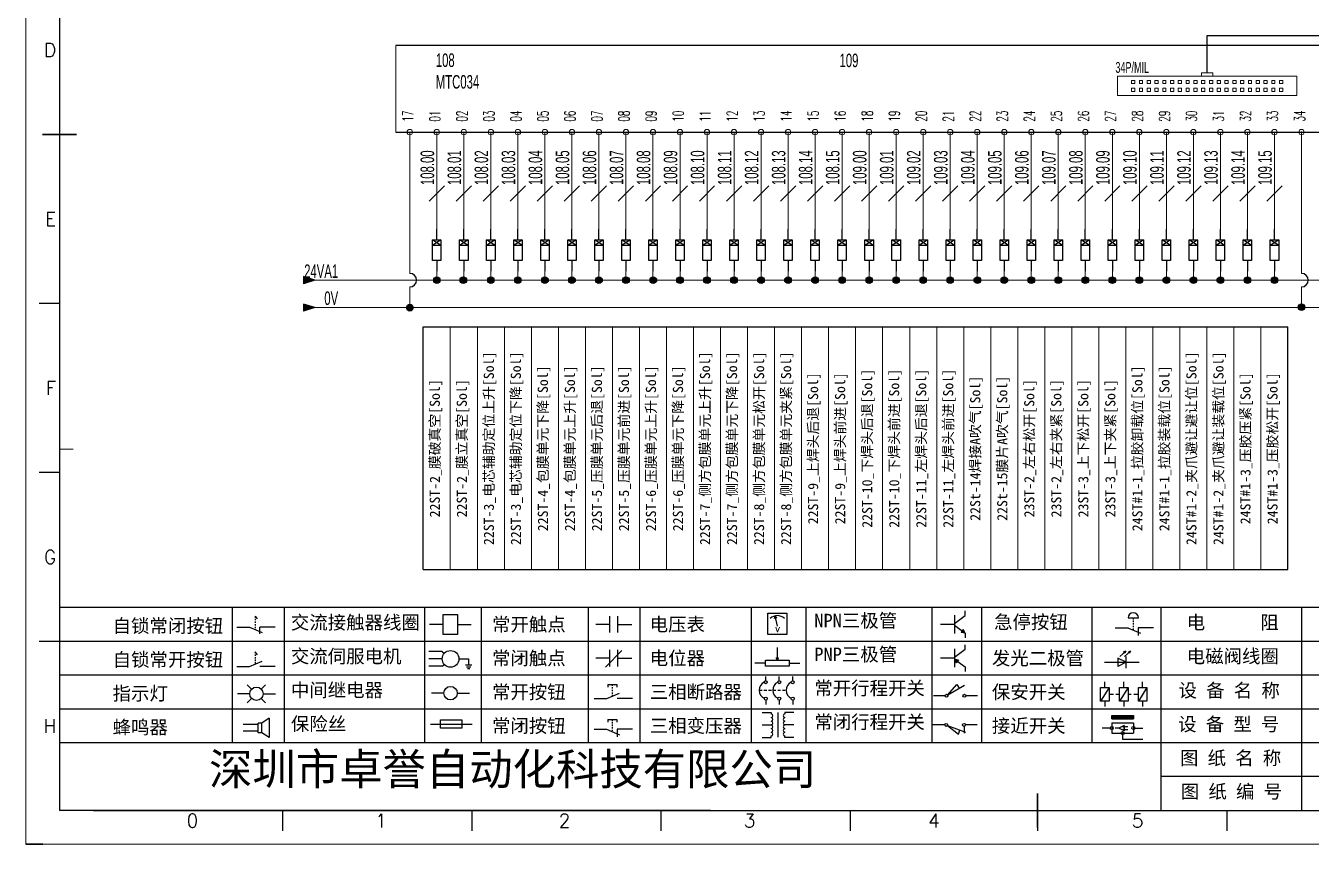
# Model space of a CAD drawing. Extents: x 49673 to 52330, y -5620 to -4375.
# Drawn here: x 51021.8 to 51212.1, y -5366.4 to -5245.4 of the extents above; entities that cross this region are included whole.
import ezdxf
from ezdxf.enums import TextEntityAlignment as Align

# ---------------------------------------------------------------- set-up
doc = ezdxf.new("R2010")
doc.units = 0
doc.header["$MEASUREMENT"] = 0
doc.layers.add('AE_BOR', color=1, linetype='Continuous')
doc.layers.add('细实线层', color=7, linetype='Continuous')
doc.layers.add('Dimension', color=3, linetype='Continuous', lineweight=13)
doc.styles.get("Standard").update_dxf_attribs({"font": 'txt.shx'})
doc.styles.add('WD', font='simplex.shx', dxfattribs={"bigfont": 'gbcbig.shx'})
doc.styles.add('样式 8', font='arial.ttf')
doc.styles.add('汉字', font='')
doc.styles.get('汉字').set_extended_font_data('新宋体')

# ---------------------------------------------------------------- blocks, each defined once
blk = doc.blocks.new('*U28')
at = {"linetype": 'ByBlock'}
for p, q in [((-1911.92, -782.07), (-1910.06, -782.07)), ((-1910.06, -782.07), (-1908.18, -782.88)), ((-1909.23, -780.45), (-1909.23, -780.67)), ((-1909.23, -780.45), (-1908.92, -780.84)), ((-1909.23, -780.84), (-1909.23, -781.05)), ((-1909.23, -781.23), (-1909.23, -781.44)), ((-1909.23, -781.61), (-1909.23, -781.83)), ((-1909.23, -782), (-1909.23, -782.21)), ((-1908.52, -783.07), (-1908.52, -782.07)), ((-1906.25, -782.07), (-1908.52, -782.07)), ((-1909.23, -782.38), (-1909.23, -782.43))]:
    blk.add_line(p, q, dxfattribs=at)
blk = doc.blocks.new('*U30')
at = {"linetype": 'ByBlock'}
for p, q in [((-1908.88, -791.17), (-1909.23, -790.71)), ((-1909.23, -790.71), (-1909.23, -790.92)), ((-1909.23, -791.09), (-1909.23, -791.31)), ((-1909.23, -791.48), (-1909.23, -791.69)), ((-1911.92, -792.89), (-1910.06, -792.89)), ((-1910.06, -792.89), (-1908.18, -792.08)), ((-1909.23, -791.86), (-1909.23, -792.08)), ((-1909.23, -792.25), (-1909.23, -792.47)), ((-1906.25, -792.89), (-1908.52, -792.89))]:
    blk.add_line(p, q, dxfattribs=at)
blk = doc.blocks.new('蜂鸣器')
at = {"linetype": 'ByBlock'}
for p, q in [((-1908.8, -796.48), (-1911.01, -796.48)), ((-1908.25, -796.26), (-1908.8, -796.26)), ((-1908.8, -797.68), (-1908.8, -796.26)), ((-1907.17, -795.53), (-1908.25, -796.26)), ((-1908.25, -797.68), (-1908.25, -796.26)), ((-1907.17, -795.53), (-1907.17, -798.41)), ((-1908.8, -797.46), (-1911.01, -797.46)), ((-1908.25, -797.68), (-1908.8, -797.68)), ((-1907.17, -798.41), (-1908.25, -797.68))]:
    blk.add_line(p, q, dxfattribs=at)
blk = doc.blocks.new('指示灯')
at = {"linetype": 'ByBlock'}
for p, q in [((-1854.62, -775.59), (-1853.97, -776.23)), ((-1851.9, -775.59), (-1852.54, -776.23)), ((-1854.25, -776.92), (-1856.06, -776.92)), ((-1854.62, -778.25), (-1853.97, -777.61)), ((-1851.9, -778.25), (-1852.54, -777.61)), ((-1852.26, -776.92), (-1850.45, -776.92))]:
    blk.add_line(p, q, dxfattribs=at)
blk.add_circle((-1853.26, -776.92), 0.992, dxfattribs=at)
blk = doc.blocks.new('交流接触器线圈')
at = {"linetype": 'ByBlock'}
for p, q in [((-1880.82, -781.77), (-1882.87, -781.77)), ((-1878.72, -781.77), (-1876.67, -781.77))]:
    blk.add_line(p, q, dxfattribs=at)
blk.add_lwpolyline([(-1880.82, -780.28), (-1878.72, -780.28), (-1878.72, -783.26), (-1880.82, -783.26)], close=True, dxfattribs=at)
blk = doc.blocks.new('交流伺服电机')
at = {"linetype": 'ByBlock'}
for p, q in [((-1880.97, -785.75), (-1882.94, -785.75)), ((-1880.97, -785.75), (-1880.65, -786.03)), ((-1880.97, -786.85), (-1882.94, -786.85)), ((-1880.97, -787.94), (-1880.65, -787.67)), ((-1878.49, -786.85), (-1877.07, -786.85)), ((-1877.54, -787.72), (-1876.59, -787.72)), ((-1877.07, -786.85), (-1877.07, -787.72)), ((-1880.97, -787.94), (-1882.94, -787.94)), ((-1877.38, -788.01), (-1876.75, -788.01)), ((-1877.23, -788.29), (-1876.9, -788.29))]:
    blk.add_line(p, q, dxfattribs=at)
blk.add_circle((-1879.73, -786.85), 1.24, dxfattribs=at)
blk = doc.blocks.new('中间继电器')
at = {"linetype": 'ByBlock'}
for p, q in [((-1880.72, -791.92), (-1882.54, -791.92)), ((-1878.74, -791.92), (-1876.92, -791.92))]:
    blk.add_line(p, q, dxfattribs=at)
blk.add_circle((-1879.73, -791.92), 0.992, dxfattribs=at)
blk = doc.blocks.new('保险丝')
at = {"linetype": 'ByBlock'}
blk.add_line((-1882.72, -796.49), (-1876.55, -796.49), dxfattribs=at)
blk.add_lwpolyline([(-1881.2, -795.86), (-1878.06, -795.86), (-1878.06, -797.12), (-1881.2, -797.12)], close=True, dxfattribs=at)
blk = doc.blocks.new('常开按钮')
at = {"linetype": 'ByBlock'}
for p, q in [((-1909.9, -785.68), (-1908.56, -785.68)), ((-1909.9, -785.68), (-1909.9, -786.07)), ((-1909.23, -785.68), (-1909.23, -785.89)), ((-1908.56, -785.68), (-1908.56, -786.07)), ((-1911.92, -787.73), (-1910.06, -787.73)), ((-1910.06, -787.73), (-1908.18, -786.93)), ((-1909.23, -786.06), (-1909.23, -786.28)), ((-1909.23, -786.45), (-1909.23, -786.67)), ((-1909.23, -786.84), (-1909.23, -787.05)), ((-1909.23, -787.22), (-1909.23, -787.38)), ((-1906.25, -787.73), (-1908.52, -787.73))]:
    blk.add_line(p, q, dxfattribs=at)
blk = doc.blocks.new('常开触点')
at = {"linetype": 'ByBlock'}
for p, q in [((-1853.82, -781.77), (-1855.88, -781.77)), ((-1853.82, -782.99), (-1853.82, -780.56)), ((-1852.6, -782.99), (-1852.6, -780.56)), ((-1852.6, -781.77), (-1850.55, -781.77))]:
    blk.add_line(p, q, dxfattribs=at)
blk = doc.blocks.new('常闭触点')
at = {"linetype": 'ByBlock'}
for p, q in [((-1852.01, -785.66), (-1854.43, -788.1)), ((-1853.82, -787.99), (-1853.82, -785.56)), ((-1852.6, -787.99), (-1852.6, -785.56)), ((-1853.82, -786.77), (-1855.88, -786.77)), ((-1852.6, -786.77), (-1850.55, -786.77))]:
    blk.add_line(p, q, dxfattribs=at)
blk = doc.blocks.new('常闭按钮')
at = {"linetype": 'ByBlock'}
for p, q in [((-1854.11, -790.83), (-1852.77, -790.83)), ((-1854.11, -790.83), (-1854.11, -791.22)), ((-1853.44, -790.83), (-1853.44, -791.04)), ((-1853.44, -791.21), (-1853.44, -791.43)), ((-1853.44, -791.6), (-1853.44, -791.82)), ((-1852.77, -790.83), (-1852.77, -791.22)), ((-1856.13, -792.28), (-1854.28, -792.28)), ((-1854.28, -792.28), (-1852.4, -793.09)), ((-1853.44, -791.99), (-1853.44, -792.2)), ((-1853.44, -792.37), (-1853.44, -792.53)), ((-1850.47, -792.28), (-1852.73, -792.28)), ((-1852.73, -792.28), (-1852.73, -793.43))]:
    blk.add_line(p, q, dxfattribs=at)
blk = doc.blocks.new('电压表')
at = {"linetype": 'ByBlock'}
for p, q in [((-1814.84, -780.75), (-1814.91, -781.13)), ((-1814.6, -781.05), (-1814.91, -781.13)), ((-1814.84, -780.75), (-1814.46, -782.26)), ((-1814.84, -780.75), (-1814.6, -781.05))]:
    blk.add_line(p, q, dxfattribs=at)
blk.add_lwpolyline([(-1815.84, -780.34), (-1813.07, -780.34), (-1813.07, -783.49), (-1815.84, -783.49)], close=True, dxfattribs=at)
blk.add_arc((-1814.46, -782.26), 1.56, 46.8313, 133.1687, dxfattribs=at)
at = {"linetype": 'ByBlock', "insert": (-1814.7, -782.39), "char_height": 0.75, "width": 0.6768, "attachment_point": 1}
blk.add_mtext('V', dxfattribs=at)
blk = doc.blocks.new('电位器')
at = {"linetype": 'ByBlock'}
for p, q in [((-1814.45, -787.3), (-1814.45, -785.39)), ((-1816.21, -787.75), (-1817.79, -787.75)), ((-1814.45, -787.3), (-1814.62, -786.96)), ((-1814.62, -786.96), (-1814.27, -786.96)), ((-1814.45, -787.3), (-1814.27, -786.96)), ((-1812.68, -787.75), (-1811.1, -787.75))]:
    blk.add_line(p, q, dxfattribs=at)
blk.add_lwpolyline([(-1816.21, -787.3), (-1812.68, -787.3), (-1812.68, -788.2), (-1816.21, -788.2)], close=True, dxfattribs=at)
blk = doc.blocks.new('三相断路器')
at = {"linetype": 'ByBlock'}
for p, q in [((-1816.17, -790.33), (-1816.17, -789.7)), ((-1814.17, -790.33), (-1814.17, -789.7)), ((-1812.18, -790.33), (-1812.18, -789.7)), ((-1817.14, -791.74), (-1816.72, -791.74)), ((-1816.45, -791.74), (-1816.03, -791.74)), ((-1816.17, -793.19), (-1816.17, -793.83)), ((-1815.76, -791.74), (-1815.34, -791.74)), ((-1815.07, -791.74), (-1814.65, -791.74)), ((-1814.38, -791.74), (-1813.96, -791.74)), ((-1814.17, -793.19), (-1814.17, -793.83)), ((-1813.69, -791.74), (-1813.27, -791.74)), ((-1812.18, -793.19), (-1812.18, -793.83))]:
    blk.add_line(p, q, dxfattribs=at)
for centre in [(-1816.17, -790.55), (-1814.17, -790.55), (-1812.18, -790.55), (-1816.17, -792.98), (-1814.17, -792.98), (-1812.18, -792.98)]:
    blk.add_circle(centre, 0.219, dxfattribs=at)
for centre in [(-1815.81, -791.74), (-1813.82, -791.74), (-1811.83, -791.74)]:
    blk.add_arc(centre, 1.32, 115.5791, 244.4209, dxfattribs=at)
blk = doc.blocks.new('三相变压器')
at = {"linetype": 'ByBlock'}
for p, q in [((-1816.69, -795.03), (-1815.37, -795.03)), ((-1815.37, -795.03), (-1815.37, -795.24)), ((-1814.34, -798.7), (-1814.34, -795.04)), ((-1812, -795.03), (-1813.32, -795.03)), ((-1813.32, -795.03), (-1813.32, -795.24)), ((-1816.69, -796.87), (-1815.37, -796.87)), ((-1812, -796.87), (-1813.32, -796.87)), ((-1816.69, -798.71), (-1815.37, -798.71)), ((-1815.37, -798.71), (-1815.37, -798.5)), ((-1813.32, -798.71), (-1813.32, -798.5)), ((-1812, -798.71), (-1813.32, -798.71))]:
    blk.add_line(p, q, dxfattribs=at)
for centre, start, end in [((-1815.37, -795.51), 270, 90), ((-1813.32, -795.51), 90, 270), ((-1815.37, -796.06), 270, 90), ((-1815.37, -796.6), 270, 90), ((-1815.37, -797.14), 270, 90), ((-1813.32, -796.06), 90, 270), ((-1813.32, -796.6), 90, 270), ((-1813.32, -797.14), 90, 270), ((-1815.37, -797.68), 270, 90), ((-1815.37, -798.23), 270, 90), ((-1813.32, -797.68), 90, 270), ((-1813.32, -798.23), 90, 270)]:
    blk.add_arc(centre, 0.271, start, end, dxfattribs=at)
blk = doc.blocks.new('NPN三极管')
at = {"linetype": 'ByBlock'}
for p, q in [((-1784.15, -780.66), (-1784.15, -779.98)), ((-1785.73, -781.97), (-1787.81, -781.97)), ((-1785.73, -780.61), (-1785.73, -783.32)), ((-1785.73, -781.82), (-1784.15, -780.66)), ((-1785.73, -782.11), (-1784.15, -783.27)), ((-1784.41, -782.73), (-1784.74, -783.18)), ((-1784.15, -783.27), (-1784.74, -783.18)), ((-1784.15, -783.27), (-1784.41, -782.73)), ((-1784.15, -783.27), (-1784.15, -783.96))]:
    blk.add_line(p, q, dxfattribs=at)
blk = doc.blocks.new('PNP三极管')
at = {"linetype": 'ByBlock'}
for p, q in [((-1784.9, -785.38), (-1784.9, -788.09)), ((-1784.9, -786.59), (-1783.32, -785.43)), ((-1783.32, -785.43), (-1783.32, -784.75)), ((-1784.9, -786.74), (-1786.98, -786.74)), ((-1784.9, -786.88), (-1783.32, -788.04)), ((-1784.9, -786.88), (-1784.31, -786.97)), ((-1784.9, -786.88), (-1784.64, -787.42)), ((-1784.31, -786.97), (-1784.64, -787.42)), ((-1783.32, -788.04), (-1783.32, -788.73))]:
    blk.add_line(p, q, dxfattribs=at)
blk = doc.blocks.new('常开行程开关')
at = {"linetype": 'ByBlock'}
for p, q in [((-1785.89, -792.17), (-1784.52, -790.62)), ((-1785.89, -792.17), (-1783.43, -790.72)), ((-1784.52, -790.62), (-1784.19, -791.17)), ((-1786.29, -792.3), (-1788.01, -792.3)), ((-1781.48, -792.3), (-1783.21, -792.3))]:
    blk.add_line(p, q, dxfattribs=at)
for centre in [(-1786.07, -792.3), (-1783.42, -792.3)]:
    blk.add_circle(centre, 0.219, dxfattribs=at)
blk = doc.blocks.new('常闭行程开关')
at = {"linetype": 'ByBlock'}
for p, q in [((-1786.34, -796.62), (-1788.07, -796.62)), ((-1785.93, -796.72), (-1783.25, -797.7)), ((-1785.93, -796.72), (-1784.3, -798)), ((-1783.48, -796.84), (-1783.48, -797.85)), ((-1781.54, -796.62), (-1783.26, -796.62)), ((-1784.3, -798), (-1784.08, -797.4))]:
    blk.add_line(p, q, dxfattribs=at)
for centre in [(-1786.12, -796.62), (-1783.48, -796.62)]:
    blk.add_circle(centre, 0.219, dxfattribs=at)
blk = doc.blocks.new('发光二极管')
at = {"linetype": 'ByBlock'}
for p, q in [((-1755.78, -785.92), (-1754.89, -785.14)), ((-1754.89, -785.14), (-1755.2, -785.22)), ((-1755.2, -785.22), (-1755.01, -785.43)), ((-1755.08, -785.92), (-1754.18, -785.14)), ((-1754.89, -785.14), (-1755.01, -785.43)), ((-1754.84, -787.63), (-1754.84, -785.92)), ((-1754.18, -785.14), (-1754.49, -785.22)), ((-1754.49, -785.22), (-1754.31, -785.43)), ((-1754.18, -785.14), (-1754.31, -785.43)), ((-1758.01, -786.77), (-1752.89, -786.77)), ((-1754.84, -786.77), (-1756.04, -786.16)), ((-1756.04, -786.16), (-1756.04, -787.39)), ((-1754.84, -786.77), (-1756.04, -787.39))]:
    blk.add_line(p, q, dxfattribs=at)
blk = doc.blocks.new('保安开关')
at = {"linetype": 'ByBlock'}
for p, q in [((-1757.33, -790.79), (-1758.6, -792.81)), ((-1757.96, -790.79), (-1757.96, -789.97)), ((-1754.54, -790.79), (-1755.81, -792.81)), ((-1755.17, -790.79), (-1755.17, -789.97)), ((-1751.75, -790.79), (-1753.02, -792.81)), ((-1752.39, -790.79), (-1752.39, -789.97)), ((-1757.96, -792.81), (-1757.96, -793.62)), ((-1757.33, -791.8), (-1756.72, -791.8)), ((-1756.35, -791.8), (-1755.89, -791.8)), ((-1755.17, -792.81), (-1755.17, -793.62)), ((-1754.52, -791.8), (-1754.06, -791.8)), ((-1753.69, -791.8), (-1753.08, -791.8)), ((-1752.39, -792.81), (-1752.39, -793.62))]:
    blk.add_line(p, q, dxfattribs=at)
for points in [[(-1758.6, -790.79), (-1757.33, -790.79), (-1757.33, -792.81), (-1758.6, -792.81)], [(-1755.81, -790.79), (-1754.54, -790.79), (-1754.54, -792.81), (-1755.81, -792.81)], [(-1753.02, -790.79), (-1751.75, -790.79), (-1751.75, -792.81), (-1753.02, -792.81)]]:
    blk.add_lwpolyline(points, close=True, dxfattribs=at)
blk = doc.blocks.new('接近开关')
at = {"linetype": 'ByBlock'}
h = blk.add_hatch(dxfattribs=at)
h.set_pattern_fill('ANSI31', color=256, scale=0.01, style=0)
h.set_pattern_definition([(45, (-89.131516, -30.795668), (-0.0224506403, 0.0224506403), [])])
h.paths.add_polyline_path([(-1516.96, -1123.35), (-1516.96, -1122.85), (-1513.76, -1122.85), (-1513.76, -1123.35)])
for p, q in [((-1516.96, -1123.35), (-1516.96, -1122.85)), ((-1516.96, -1122.85), (-1513.76, -1122.85)), ((-1516.96, -1123.35), (-1513.76, -1123.35)), ((-1516.96, -1123.95), (-1513.76, -1123.95)), ((-1516.96, -1123.95), (-1516.96, -1125.47)), ((-1515.11, -1124.31), (-1515.91, -1124.71)), ((-1515.33, -1124.53), (-1515.17, -1124.53)), ((-1515.25, -1124.45), (-1515.25, -1124.61)), ((-1515.11, -1124.31), (-1515.11, -1125.11)), ((-1515.11, -1124.48), (-1514.58, -1124.48)), ((-1513.76, -1122.85), (-1513.76, -1123.35)), ((-1513.76, -1123.95), (-1513.76, -1125.47)), ((-1517.18, -1124.71), (-1518.36, -1124.71)), ((-1516.96, -1125.47), (-1513.76, -1125.47)), ((-1515.91, -1124.71), (-1516.45, -1124.71)), ((-1515.11, -1125.11), (-1515.91, -1124.71)), ((-1515.36, -1125.69), (-1515.36, -1126.36)), ((-1515.36, -1126.36), (-1512.36, -1126.36)), ((-1515.33, -1124.88), (-1515.17, -1124.88)), ((-1515.11, -1124.94), (-1514.58, -1124.94)), ((-1513.54, -1124.71), (-1512.36, -1124.71))]:
    blk.add_line(p, q, dxfattribs=at)
for centre in [(-1516.96, -1124.71), (-1513.76, -1124.71), (-1515.36, -1125.47)]:
    blk.add_circle(centre, 0.225, dxfattribs=at)
blk = doc.blocks.new('急停按钮')
at = {"linetype": 'ByBlock'}
for p, q in [((-1.86, 0), (0, 0)), ((0, 0), (1.88, -0.81)), ((0.06, 1.45), (1.61, 1.45)), ((0.83, 1.45), (0.83, 1.24)), ((0.83, 1.07), (0.83, 0.85)), ((0.83, 0.68), (0.83, 0.47)), ((0.83, 0.29), (0.83, 0.08)), ((3.81, 0), (1.54, 0)), ((1.54, 0), (1.54, -1.15)), ((0.83, -0.09), (0.83, -0.24))]:
    blk.add_line(p, q, dxfattribs=at)
blk.add_arc((0.83, 1.45), 0.774, 0, 180)
blk = doc.blocks.new('电控横A4')
for p, q in [((5, -5), (5, -205)), ((10.03, -205), (289.53, -205)), ((130.8, -205), (190.75, -205))]:
    blk.add_line(p, q)
at = {"lineweight": 9, "ltscale": 0.1}
for p, q in [((5, -151.57), (7, -151.57)), ((101.34, -205), (130.8, -205)), ((129.44, -205), (129.44, -205)), ((129.44, -205), (129.44, -205)), ((129.44, -205), (129.44, -205)), ((129.44, -205), (129.44, -205))]:
    blk.add_line(p, q, dxfattribs=at)
at = {"linetype": 'ByBlock'}
for p, q in [((292, -175), (5, -175)), ((292, -180), (5, -180)), ((292, -185), (5, -185)), ((292, -190), (5, -190)), ((292, -195), (5, -195)), ((292, -200), (168.03, -200))]:
    blk.add_line(p, q, dxfattribs=at)
at = {"color": 0, "lineweight": -2}
for p, q in [((30.58, -175), (30.58, -195)), ((38.26, -175), (38.26, -195)), ((59.05, -175), (59.05, -195)), ((67.4, -175), (67.4, -195)), ((83.26, -175), (83.26, -195)), ((90.91, -175), (90.91, -195)), ((107.4, -175), (107.4, -195)), ((115.5, -175), (115.5, -195)), ((134.12, -175), (134.12, -195)), ((141.48, -175), (141.48, -195)), ((157.79, -175), (157.79, -195)), ((168.03, -175), (168.03, -204.92)), ((188.84, -175), (188.84, -185)), ((188.84, -185), (188.84, -204.92))]:
    blk.add_line(p, q, dxfattribs=at)
at = {"color": 0, "ltscale": 2}
blk.add_line((101.34, -205), (5, -205), dxfattribs=at)
at = {"layer": 'AE_BOR', "color": 1, "lineweight": 15}
for p, q in [((0, -210), (0, 0)), ((297, -210), (0, -210))]:
    blk.add_line(p, q, dxfattribs=at)
at = {"layer": 'AE_BOR', "color": 2, "lineweight": 30}
for p, q in [((2.5, -105), (7.5, -105)), ((149.78, -202.5), (149.78, -207.5)), ((149.78, -205), (149.78, -207.5))]:
    blk.add_line(p, q, dxfattribs=at)
at = {"layer": 'AE_BOR'}
for p, q in [((5, -130), (2, -130)), ((5, -155), (2, -155)), ((5, -180), (2, -180)), ((38.03, -205), (38.03, -208)), ((66.03, -205), (66.03, -208)), ((94.03, -205), (94.03, -208)), ((122.03, -205), (122.03, -208)), ((149.78, -205), (149.78, -208)), ((177.78, -205), (177.78, -208))]:
    blk.add_line(p, q, dxfattribs=at)
at = {"layer": 'AE_BOR', "lineweight": 30}
blk.add_line((0, -210), (2.53, -210), dxfattribs=at)
at = {"linetype": 'ByBlock'}
for name, p in [('*U28', (1943.19, 604.18)), ('交流接触器线圈', (1942.62, 604.27)), ('常开触点', (1940.27, 604.3)), ('电压表', (1925.71, 604.52)), ('NPN三极管', (1923.2, 604.5)), ('PNP三极管', (1922.37, 604.27)), ('*U30', (1943.19, 609.18)), ('交流伺服电机', (1942.62, 604.27)), ('常闭触点', (1940.27, 604.3)), ('电位器', (1925.71, 604.52)), ('发光二极管', (1917.72, 603.69)), ('指示灯', (1887.41, 589.18)), ('常开按钮', (1996.06, 599.3)), ('三相断路器', (1925.71, 604.52)), ('常开行程开关', (1922.37, 604.27)), ('保安开关', (1917.72, 603.98)), ('中间继电器', (1942.62, 604.27)), ('蜂鸣器', (1943.19, 604.18)), ('保险丝', (1942.62, 604.27)), ('常闭按钮', (1940.27, 599.3)), ('三相变压器', (1925.71, 604.52)), ('常闭行程开关', (1922.37, 604.27)), ('接近开关', (1677.72, 931.9))]:
    blk.add_blockref(name, p, dxfattribs=at)
blk.add_blockref('急停按钮', (163.12, -177.98))
at = {"char_height": 2, "attachment_point": 1, "style": '汉字'}
for s, insert in [('{\\fKaiTi_GB2312|b0|i0|c134|p49;自锁常闭按钮}', (12.86, -176.69)), ('{\\fKaiTi_GB2312|b0|i0|c134|p49;交流接触器线圈}', (39.25, -176.19)), ('{\\fKaiTi_GB2312|b0|i0|c134|p49;常开触点}', (69.01, -176.48)), ('{\\fKaiTi_GB2312|b0|i0|c134|p49;电压表}', (92.37, -176.47)), ('{\\fKaiTi_GB2312|b0|i0|c134|p49;NPN三极管}', (116.73, -175.91)), ('{\\fKaiTi_GB2312|b0|i0|c134|p49;急停按钮}', (143.35, -176.12)), ('{\\fKaiTi_GB2312|b0|i0|c134|p49;电      阻}', (171.86, -176.19)), ('{\\fKaiTi_GB2312|b0|i0|c134|p49;PNP三极管}', (116.73, -180.91)), ('{\\fKaiTi_GB2312|b0|i0|c134|p49;自锁常开按钮}', (12.86, -181.69)), ('{\\fKaiTi_GB2312|b0|i0|c134|p49;交流伺服电机}', (39.25, -181.19)), ('{\\fKaiTi_GB2312|b0|i0|c134|p49;常闭触点}', (69.01, -181.48)), ('{\\fKaiTi_GB2312|b0|i0|c134|p49;电位器}', (92.37, -181.47)), ('{\\fKaiTi_GB2312|b0|i0|c134|p49;发光二极管}', (143.02, -181.48)), ('{\\fKaiTi_GB2312|b0|i0|c134|p49;电磁阀线圈}', (171.86, -181.19)), ('{\\fKaiTi_GB2312|b0|i0|c134|p49;指示灯}', (12.86, -186.69)), ('{\\fKaiTi_GB2312|b0|i0|c134|p49;中间继电器}', (39.25, -186.19)), ('{\\fKaiTi_GB2312|b0|i0|c134|p49;常开按钮}', (69.01, -186.48)), ('{\\fKaiTi_GB2312|b0|i0|c134|p49;三相断路器}', (92.37, -186.47)), ('{\\fKaiTi_GB2312|b0|i0|c134|p49;常开行程开关}', (116.73, -185.91)), ('{\\fKaiTi_GB2312|b0|i0|c134|p49;保安开关}', (143.02, -186.48)), ('{\\fKaiTi_GB2312|b0|i0|c134|p0;设 备 名 称}', (170.65, -186.24)), ('{\\fKaiTi_GB2312|b0|i0|c134|p49;蜂鸣器}', (12.86, -191.69)), ('{\\fKaiTi_GB2312|b0|i0|c134|p49;保险丝}', (39.25, -191.19)), ('{\\fKaiTi_GB2312|b0|i0|c134|p49;常闭按钮}', (69.01, -191.48)), ('{\\fKaiTi_GB2312|b0|i0|c134|p49;三相变压器}', (92.37, -191.47)), ('{\\fKaiTi_GB2312|b0|i0|c134|p49;常闭行程开关}', (116.73, -190.91)), ('{\\fKaiTi_GB2312|b0|i0|c134|p49;接近开关}', (143.02, -191.48)), ('{\\fKaiTi_GB2312|b0|i0|c134|p0;设 备 型 号}', (170.58, -191.24)), ('{\\fKaiTi_GB2312|b0|i0|c134|p0;图 纸 名 称}', (170.86, -196.24)), ('{\\fKaiTi_GB2312|b0|i0|c134|p0;图 纸 编 号}', (170.98, -201.2))]:
    blk.add_mtext(s, dxfattribs=dict(at, insert=insert))
at = {"color": 0, "lineweight": -2, "insert": (27.14, -196.53), "char_height": 4.7064, "width": 96.1138, "attachment_point": 1}
blk.add_mtext('深圳市卓誉自动化科技有限公司', dxfattribs=at)
at = {"layer": 'AE_BOR', "style": 'WD'}
for s, p in [('D', (4.5, -92.5)), ('E', (4.5, -117.5)), ('F', (4.5, -142.5)), ('G', (4.5, -167.5)), ('H', (4.5, -192.5))]:
    blk.add_text(s, height=2, dxfattribs=at).set_placement(p, align=Align.MIDDLE_RIGHT)
for s, p in [('0', (24.67, -207.5)), ('1', (52.6, -207.5)), ('2', (79.75, -207.5)), ('3', (107.15, -207.5)), ('4', (134.45, -207.5)), ('5', (164.59, -207.5))]:
    blk.add_text(s, height=2, dxfattribs=at).set_placement(p, align=Align.CENTER)
blk = doc.blocks.new('电磁阀线圈')
at = {"linetype": 'ByBlock'}
for p, q in [((-1854.61, -796.54), (-1856.17, -796.54)), ((-1854.61, -795.92), (-1853.75, -797.16)), ((-1853.75, -795.92), (-1854.61, -797.16)), ((-1853.75, -795.92), (-1853.75, -797.16)), ((-1851.53, -796.54), (-1849.97, -796.54))]:
    blk.add_line(p, q, dxfattribs=at)
blk.add_lwpolyline([(-1854.61, -795.92), (-1851.53, -795.92), (-1851.53, -797.16), (-1854.61, -797.16)], close=True, dxfattribs=at)

msp = doc.modelspace()

# ---------------------------------------------------------------- hatches: boundary and pattern name
for points in [[(51064.58, -5282.99), (51062.92, -5283.52), (51062.92, -5282.46)], [(51064.58, -5287.06), (51062.92, -5287.59), (51062.92, -5286.53)]]:
    msp.add_hatch(color=256).paths.add_polyline_path(points)
at = {"lineweight": -2}
h = msp.add_hatch(color=0, dxfattribs=at)
edge = h.paths.add_edge_path()
edge.add_arc((51082.65, -5282.99), 0.5, 0, 360)
h = msp.add_hatch(color=0, dxfattribs=at)
edge = h.paths.add_edge_path()
edge.add_arc((51086.57, -5282.99), 0.5, 0, 360)
h = msp.add_hatch(color=0, dxfattribs=at)
edge = h.paths.add_edge_path()
edge.add_arc((51090.65, -5282.99), 0.5, 0, 360)
h = msp.add_hatch(color=0, dxfattribs=at)
edge = h.paths.add_edge_path()
edge.add_arc((51094.65, -5282.99), 0.5, 0, 360)
h = msp.add_hatch(color=0, dxfattribs=at)
edge = h.paths.add_edge_path()
edge.add_arc((51098.65, -5282.99), 0.5, 0, 360)
h = msp.add_hatch(color=0, dxfattribs=at)
edge = h.paths.add_edge_path()
edge.add_arc((51102.65, -5282.99), 0.5, 0, 360)
h = msp.add_hatch(color=0, dxfattribs=at)
edge = h.paths.add_edge_path()
edge.add_arc((51106.65, -5282.99), 0.5, 0, 360)
h = msp.add_hatch(color=0, dxfattribs=at)
edge = h.paths.add_edge_path()
edge.add_arc((51110.65, -5282.99), 0.5, 0, 360)
h = msp.add_hatch(color=0, dxfattribs=at)
edge = h.paths.add_edge_path()
edge.add_arc((51114.69, -5282.99), 0.5, 0, 360)
h = msp.add_hatch(color=0, dxfattribs=at)
edge = h.paths.add_edge_path()
edge.add_arc((51118.65, -5282.99), 0.5, 0, 360)
h = msp.add_hatch(color=0, dxfattribs=at)
edge = h.paths.add_edge_path()
edge.add_arc((51122.65, -5282.99), 0.5, 0, 360)
h = msp.add_hatch(color=0, dxfattribs=at)
edge = h.paths.add_edge_path()
edge.add_arc((51126.65, -5282.99), 0.5, 0, 360)
h = msp.add_hatch(color=0, dxfattribs=at)
edge = h.paths.add_edge_path()
edge.add_arc((51130.65, -5282.99), 0.5, 0, 360)
h = msp.add_hatch(color=0, dxfattribs=at)
edge = h.paths.add_edge_path()
edge.add_arc((51134.65, -5282.99), 0.5, 0, 360)
h = msp.add_hatch(color=0, dxfattribs=at)
edge = h.paths.add_edge_path()
edge.add_arc((51138.65, -5282.99), 0.5, 0, 360)
h = msp.add_hatch(color=0, dxfattribs=at)
edge = h.paths.add_edge_path()
edge.add_arc((51142.65, -5282.99), 0.5, 0, 360)
h = msp.add_hatch(color=0, dxfattribs=at)
edge = h.paths.add_edge_path()
edge.add_arc((51146.65, -5282.99), 0.5, 0, 360)
h = msp.add_hatch(color=0, dxfattribs=at)
edge = h.paths.add_edge_path()
edge.add_arc((51150.65, -5282.99), 0.5, 0, 360)
h = msp.add_hatch(color=0, dxfattribs=at)
edge = h.paths.add_edge_path()
edge.add_arc((51154.65, -5282.99), 0.5, 0, 360)
h = msp.add_hatch(color=0, dxfattribs=at)
edge = h.paths.add_edge_path()
edge.add_arc((51158.65, -5282.99), 0.5, 0, 360)
h = msp.add_hatch(color=0, dxfattribs=at)
edge = h.paths.add_edge_path()
edge.add_arc((51162.68, -5282.99), 0.5, 0, 360)
h = msp.add_hatch(color=0, dxfattribs=at)
edge = h.paths.add_edge_path()
edge.add_arc((51166.65, -5282.99), 0.5, 0, 360)
h = msp.add_hatch(color=0, dxfattribs=at)
edge = h.paths.add_edge_path()
edge.add_arc((51170.65, -5282.99), 0.5, 0, 360)
h = msp.add_hatch(color=0, dxfattribs=at)
edge = h.paths.add_edge_path()
edge.add_arc((51174.65, -5282.99), 0.5, 0, 360)
h = msp.add_hatch(color=0, dxfattribs=at)
edge = h.paths.add_edge_path()
edge.add_arc((51178.65, -5282.99), 0.5, 0, 360)
h = msp.add_hatch(color=0, dxfattribs=at)
edge = h.paths.add_edge_path()
edge.add_arc((51182.65, -5282.99), 0.5, 0, 360)
h = msp.add_hatch(color=0, dxfattribs=at)
edge = h.paths.add_edge_path()
edge.add_arc((51186.65, -5282.99), 0.5, 0, 360)
h = msp.add_hatch(color=0, dxfattribs=at)
edge = h.paths.add_edge_path()
edge.add_arc((51190.65, -5282.99), 0.5, 0, 360)
h = msp.add_hatch(color=0, dxfattribs=at)
edge = h.paths.add_edge_path()
edge.add_arc((51194.65, -5282.99), 0.5, 0, 360)
h = msp.add_hatch(color=0, dxfattribs=at)
edge = h.paths.add_edge_path()
edge.add_arc((51198.65, -5282.99), 0.5, 0, 360)
h = msp.add_hatch(color=0, dxfattribs=at)
edge = h.paths.add_edge_path()
edge.add_arc((51202.65, -5282.99), 0.5, 0, 360)
h = msp.add_hatch(color=0, dxfattribs=at)
edge = h.paths.add_edge_path()
edge.add_arc((51206.65, -5282.99), 0.5, 0, 360)
h = msp.add_hatch(color=0, dxfattribs=at)
edge = h.paths.add_edge_path()
edge.add_arc((51078.65, -5287.06), 0.5, 0, 360)
h = msp.add_hatch(color=0, dxfattribs=at)
edge = h.paths.add_edge_path()
edge.add_arc((51210.65, -5286.99), 0.5, 0, 360)

# ---------------------------------------------------------------- linework, layer by layer
for p, q in [((51196.68, -5252.33), (51196.68, -5246.82)), ((51196.68, -5246.82), (51226.77, -5246.82)), ((51064.58, -5282.99), (51062.92, -5282.46)), ((51064.58, -5282.99), (51062.92, -5283.52)), ((51064.58, -5287.06), (51062.92, -5286.53)), ((51064.58, -5287.06), (51062.92, -5287.59))]:
    msp.add_line(p, q)
at = {"lineweight": 0}
for p, q in [((51078.65, -5261.09), (51078.65, -5276.91)), ((51078.65, -5261.09), (51078.65, -5281.99)), ((51082.65, -5261.09), (51082.65, -5276.91)), ((51086.65, -5261.09), (51086.65, -5276.91)), ((51090.65, -5261.09), (51090.65, -5276.91)), ((51094.65, -5261.09), (51094.65, -5276.91)), ((51098.65, -5261.09), (51098.65, -5276.91)), ((51102.65, -5261.09), (51102.65, -5276.91)), ((51106.65, -5261.09), (51106.65, -5276.91)), ((51110.65, -5261.09), (51110.65, -5276.91)), ((51114.65, -5261.09), (51114.65, -5276.91)), ((51118.65, -5261.09), (51118.65, -5276.91)), ((51122.65, -5261.09), (51122.65, -5276.91)), ((51126.65, -5261.09), (51126.65, -5276.91)), ((51130.65, -5261.09), (51130.65, -5276.91)), ((51134.65, -5261.09), (51134.65, -5276.91)), ((51138.65, -5261.09), (51138.65, -5276.91)), ((51142.65, -5261.09), (51142.65, -5276.91)), ((51146.65, -5261.09), (51146.65, -5276.91)), ((51154.65, -5261.09), (51154.65, -5276.91)), ((51158.65, -5261.09), (51158.65, -5276.91)), ((51162.65, -5261.09), (51162.65, -5276.91)), ((51166.65, -5261.09), (51166.65, -5276.91)), ((51170.65, -5261.09), (51170.65, -5276.91)), ((51174.65, -5261.09), (51174.65, -5276.91)), ((51178.65, -5261.09), (51178.65, -5276.91)), ((51182.65, -5261.09), (51182.65, -5276.91)), ((51186.65, -5261.09), (51186.65, -5276.91)), ((51190.65, -5261.09), (51190.65, -5276.91)), ((51194.65, -5261.09), (51194.65, -5276.91)), ((51198.65, -5261.09), (51198.65, -5276.91)), ((51202.65, -5261.09), (51202.65, -5276.91)), ((51206.65, -5261.09), (51206.65, -5276.91)), ((51210.65, -5261.02), (51210.65, -5276.83)), ((51210.65, -5261.02), (51210.65, -5281.99)), ((51062.92, -5282.46), (51062.92, -5283.52)), ((51064.58, -5282.99), (51222.05, -5282.99)), ((51062.92, -5286.53), (51062.92, -5287.59)), ((51064.58, -5287.06), (51082.65, -5287.06))]:
    msp.add_line(p, q, dxfattribs=at)
msp.add_lwpolyline([(51076.56, -5261.09), (51213.96, -5261.09), (51213.96, -5248.29), (51076.56, -5248.29)])
for points in [[(51195.84, -5252.33), (51195.84, -5252.81), (51197.52, -5252.81), (51197.52, -5252.33)], [(51183.41, -5255.69), (51209.96, -5255.69), (51209.96, -5252.81), (51183.41, -5252.81)], [(51185.5, -5253.43), (51185.5, -5253.91), (51185.98, -5253.91), (51185.98, -5253.43)], [(51186.65, -5253.43), (51186.65, -5253.91), (51187.13, -5253.91), (51187.13, -5253.43)], [(51187.8, -5253.43), (51187.8, -5253.91), (51188.28, -5253.91), (51188.28, -5253.43)], [(51188.96, -5253.43), (51188.96, -5253.91), (51189.44, -5253.91), (51189.44, -5253.43)], [(51190.11, -5253.43), (51190.11, -5253.91), (51190.59, -5253.91), (51190.59, -5253.43)], [(51191.26, -5253.43), (51191.26, -5253.91), (51191.74, -5253.91), (51191.74, -5253.43)], [(51192.41, -5253.43), (51192.41, -5253.91), (51192.89, -5253.91), (51192.89, -5253.43)], [(51193.56, -5253.43), (51193.56, -5253.91), (51194.04, -5253.91), (51194.04, -5253.43)], [(51194.72, -5253.43), (51194.72, -5253.91), (51195.2, -5253.91), (51195.2, -5253.43)], [(51195.87, -5253.43), (51195.87, -5253.91), (51196.35, -5253.91), (51196.35, -5253.43)], [(51197.02, -5253.43), (51197.02, -5253.91), (51197.5, -5253.91), (51197.5, -5253.43)], [(51198.17, -5253.43), (51198.17, -5253.91), (51198.65, -5253.91), (51198.65, -5253.43)], [(51199.32, -5253.43), (51199.32, -5253.91), (51199.8, -5253.91), (51199.8, -5253.43)], [(51200.48, -5253.43), (51200.48, -5253.91), (51200.96, -5253.91), (51200.96, -5253.43)], [(51201.63, -5253.43), (51201.63, -5253.91), (51202.11, -5253.91), (51202.11, -5253.43)], [(51202.78, -5253.43), (51202.78, -5253.91), (51203.26, -5253.91), (51203.26, -5253.43)], [(51203.93, -5253.43), (51203.93, -5253.91), (51204.41, -5253.91), (51204.41, -5253.43)], [(51205.08, -5253.43), (51205.08, -5253.91), (51205.56, -5253.91), (51205.56, -5253.43)], [(51206.24, -5253.43), (51206.24, -5253.91), (51206.72, -5253.91), (51206.72, -5253.43)], [(51207.39, -5253.43), (51207.39, -5253.91), (51207.87, -5253.91), (51207.87, -5253.43)], [(51185.5, -5254.58), (51185.5, -5255.06), (51185.98, -5255.06), (51185.98, -5254.58)], [(51186.65, -5254.58), (51186.65, -5255.06), (51187.13, -5255.06), (51187.13, -5254.58)], [(51187.8, -5254.58), (51187.8, -5255.06), (51188.28, -5255.06), (51188.28, -5254.58)], [(51188.96, -5254.58), (51188.96, -5255.06), (51189.44, -5255.06), (51189.44, -5254.58)], [(51190.11, -5254.58), (51190.11, -5255.06), (51190.59, -5255.06), (51190.59, -5254.58)], [(51191.26, -5254.58), (51191.26, -5255.06), (51191.74, -5255.06), (51191.74, -5254.58)], [(51192.41, -5254.58), (51192.41, -5255.06), (51192.89, -5255.06), (51192.89, -5254.58)], [(51193.56, -5254.58), (51193.56, -5255.06), (51194.04, -5255.06), (51194.04, -5254.58)], [(51194.72, -5254.58), (51194.72, -5255.06), (51195.2, -5255.06), (51195.2, -5254.58)], [(51195.87, -5254.58), (51195.87, -5255.06), (51196.35, -5255.06), (51196.35, -5254.58)], [(51197.02, -5254.58), (51197.02, -5255.06), (51197.5, -5255.06), (51197.5, -5254.58)], [(51198.17, -5254.58), (51198.17, -5255.06), (51198.65, -5255.06), (51198.65, -5254.58)], [(51199.32, -5254.58), (51199.32, -5255.06), (51199.8, -5255.06), (51199.8, -5254.58)], [(51200.48, -5254.58), (51200.48, -5255.06), (51200.96, -5255.06), (51200.96, -5254.58)], [(51201.63, -5254.58), (51201.63, -5255.06), (51202.11, -5255.06), (51202.11, -5254.58)], [(51202.78, -5254.58), (51202.78, -5255.06), (51203.26, -5255.06), (51203.26, -5254.58)], [(51203.93, -5254.58), (51203.93, -5255.06), (51204.41, -5255.06), (51204.41, -5254.58)], [(51205.08, -5254.58), (51205.08, -5255.06), (51205.56, -5255.06), (51205.56, -5254.58)], [(51206.24, -5254.58), (51206.24, -5255.06), (51206.72, -5255.06), (51206.72, -5254.58)], [(51207.39, -5254.58), (51207.39, -5255.06), (51207.87, -5255.06), (51207.87, -5254.58)]]:
    msp.add_lwpolyline(points, close=True, dxfattribs=at)
for centre in [(51078.65, -5261.09), (51082.65, -5261.09), (51086.65, -5261.09), (51090.65, -5261.09), (51094.65, -5261.09), (51098.65, -5261.09), (51102.65, -5261.09), (51106.65, -5261.09), (51110.65, -5261.09), (51114.65, -5261.09), (51118.65, -5261.09), (51122.65, -5261.09), (51126.65, -5261.09), (51130.65, -5261.09), (51134.65, -5261.09), (51138.65, -5261.09), (51142.65, -5261.09), (51146.65, -5261.09), (51150.65, -5261.09), (51154.65, -5261.09), (51158.65, -5261.09), (51162.65, -5261.09), (51166.65, -5261.09), (51170.65, -5261.09), (51174.65, -5261.09), (51178.65, -5261.09), (51182.65, -5261.09), (51186.65, -5261.09), (51190.65, -5261.09), (51194.65, -5261.09), (51198.65, -5261.09), (51202.65, -5261.09), (51206.65, -5261.09), (51210.65, -5261.09)]:
    msp.add_circle(centre, 0.4, dxfattribs=at)
at = {"color": 0, "lineweight": -2}
for centre in [(51082.65, -5282.99), (51086.57, -5282.99), (51090.65, -5282.99), (51094.65, -5282.99), (51098.65, -5282.99), (51102.65, -5282.99), (51106.65, -5282.99), (51110.65, -5282.99), (51114.69, -5282.99), (51118.65, -5282.99), (51122.65, -5282.99), (51126.65, -5282.99), (51130.65, -5282.99), (51134.65, -5282.99), (51138.65, -5282.99), (51142.65, -5282.99), (51146.65, -5282.99), (51150.65, -5282.99), (51154.65, -5282.99), (51158.65, -5282.99), (51162.68, -5282.99), (51166.65, -5282.99), (51170.65, -5282.99), (51174.65, -5282.99), (51178.65, -5282.99), (51182.65, -5282.99), (51186.65, -5282.99), (51190.65, -5282.99), (51194.65, -5282.99), (51198.65, -5282.99), (51202.65, -5282.99), (51206.65, -5282.99), (51078.65, -5287.06), (51210.65, -5286.99)]:
    msp.add_circle(centre, 0.5, dxfattribs=at)
for centre in [(51078.65, -5282.99), (51210.65, -5282.99)]:
    msp.add_arc(centre, 1, 270, 90, dxfattribs=at)
at = {"layer": 'Defpoints', "color": 8, "lineweight": 0}
for p, q in [((51084.65, -5325.81), (51084.65, -5289.92)), ((51088.65, -5325.81), (51088.65, -5289.92)), ((51092.65, -5325.81), (51092.65, -5289.92)), ((51096.65, -5325.81), (51096.65, -5289.92)), ((51100.65, -5325.81), (51100.65, -5289.92)), ((51104.65, -5325.81), (51104.65, -5289.92)), ((51108.65, -5325.81), (51108.65, -5289.92)), ((51112.65, -5325.81), (51112.65, -5289.92)), ((51116.65, -5325.81), (51116.65, -5289.92)), ((51120.65, -5325.81), (51120.65, -5289.92)), ((51124.65, -5325.81), (51124.65, -5289.92)), ((51128.65, -5325.81), (51128.65, -5289.92)), ((51132.65, -5325.81), (51132.65, -5289.92)), ((51136.65, -5325.81), (51136.65, -5289.92)), ((51140.65, -5325.81), (51140.65, -5289.92)), ((51144.65, -5325.81), (51144.65, -5289.92)), ((51148.65, -5325.81), (51148.65, -5289.92)), ((51152.65, -5325.81), (51152.65, -5289.92)), ((51156.65, -5325.81), (51156.65, -5289.92)), ((51160.65, -5325.81), (51160.65, -5289.92)), ((51164.65, -5325.81), (51164.65, -5289.92)), ((51168.65, -5325.81), (51168.65, -5289.92)), ((51172.65, -5325.81), (51172.65, -5289.92)), ((51176.65, -5325.81), (51176.65, -5289.92)), ((51180.65, -5325.81), (51180.65, -5289.92)), ((51184.65, -5325.81), (51184.65, -5289.92)), ((51188.65, -5325.81), (51188.65, -5289.92)), ((51192.65, -5325.81), (51192.65, -5289.92)), ((51196.65, -5325.81), (51196.65, -5289.92)), ((51200.65, -5325.81), (51200.65, -5289.92)), ((51204.65, -5325.81), (51204.65, -5289.92))]:
    msp.add_line(p, q, dxfattribs=at)
at = {"layer": 'Dimension', "color": 0, "lineweight": 0}
for p, q in [((51150.65, -5261.09), (51150.65, -5276.91)), ((51082.65, -5281.65), (51082.65, -5282.99)), ((51086.65, -5281.65), (51086.65, -5282.99)), ((51090.65, -5281.65), (51090.65, -5282.99)), ((51094.65, -5281.65), (51094.65, -5282.99)), ((51098.65, -5281.65), (51098.65, -5282.99)), ((51102.65, -5281.65), (51102.65, -5282.99)), ((51106.65, -5281.65), (51106.65, -5282.99)), ((51110.65, -5281.65), (51110.65, -5282.99)), ((51114.65, -5281.65), (51114.65, -5282.99)), ((51118.65, -5281.65), (51118.65, -5282.99)), ((51122.65, -5281.65), (51122.65, -5282.99)), ((51126.65, -5281.65), (51126.65, -5282.99)), ((51130.65, -5281.65), (51130.65, -5282.99)), ((51134.65, -5281.65), (51134.65, -5282.99)), ((51138.65, -5281.65), (51138.65, -5282.99)), ((51142.65, -5281.65), (51142.65, -5282.99)), ((51146.65, -5281.65), (51146.65, -5282.99)), ((51150.65, -5281.65), (51150.65, -5282.99)), ((51154.65, -5281.65), (51154.65, -5282.99)), ((51158.65, -5281.65), (51158.65, -5282.99)), ((51162.65, -5281.65), (51162.65, -5282.99)), ((51166.65, -5281.65), (51166.65, -5282.99)), ((51170.65, -5281.65), (51170.65, -5282.99)), ((51174.65, -5281.65), (51174.65, -5282.99)), ((51178.65, -5281.65), (51178.65, -5282.99)), ((51182.65, -5281.65), (51182.65, -5282.99)), ((51186.65, -5281.65), (51186.65, -5282.99)), ((51190.65, -5281.65), (51190.65, -5282.99)), ((51194.65, -5281.65), (51194.65, -5282.99)), ((51198.65, -5281.65), (51198.65, -5282.99)), ((51202.65, -5281.65), (51202.65, -5282.99)), ((51206.65, -5281.65), (51206.65, -5282.99)), ((51078.65, -5283.99), (51078.65, -5287.06)), ((51210.65, -5283.99), (51210.65, -5286.99))]:
    msp.add_line(p, q, dxfattribs=at)
at = {"layer": 'Dimension', "lineweight": 0}
for p, q in [((51083.78, -5269.05), (51081.52, -5271.31)), ((51087.78, -5269.05), (51085.52, -5271.31)), ((51091.78, -5269.05), (51089.52, -5271.31)), ((51095.78, -5269.05), (51093.52, -5271.31)), ((51099.78, -5269.05), (51097.52, -5271.31)), ((51103.78, -5269.05), (51101.52, -5271.31)), ((51107.78, -5269.05), (51105.52, -5271.31)), ((51111.78, -5269.05), (51109.52, -5271.31)), ((51115.78, -5269.05), (51113.52, -5271.31)), ((51119.78, -5269.05), (51117.52, -5271.31)), ((51123.78, -5269.05), (51121.52, -5271.31)), ((51127.78, -5269.05), (51125.52, -5271.31)), ((51131.78, -5269.05), (51129.52, -5271.31)), ((51135.78, -5269.05), (51133.52, -5271.31)), ((51139.78, -5269.05), (51137.52, -5271.31)), ((51143.78, -5269.05), (51141.52, -5271.31)), ((51147.78, -5269.05), (51145.52, -5271.31)), ((51151.78, -5269.05), (51149.52, -5271.31)), ((51155.78, -5269.05), (51153.52, -5271.31)), ((51159.78, -5269.05), (51157.52, -5271.31)), ((51163.78, -5269.05), (51161.52, -5271.31)), ((51167.78, -5269.05), (51165.52, -5271.31)), ((51171.78, -5269.05), (51169.52, -5271.31)), ((51175.78, -5269.05), (51173.52, -5271.31)), ((51179.78, -5269.05), (51177.52, -5271.31)), ((51183.78, -5269.05), (51181.52, -5271.31)), ((51187.78, -5269.05), (51185.52, -5271.31)), ((51191.78, -5269.05), (51189.52, -5271.31)), ((51195.78, -5269.05), (51193.52, -5271.31)), ((51199.78, -5269.05), (51197.52, -5271.31)), ((51203.78, -5269.05), (51201.52, -5271.31)), ((51207.78, -5269.05), (51205.52, -5271.31))]:
    msp.add_line(p, q, dxfattribs=at)
at = {"layer": 'Dimension', "lineweight": -2}
for p, q in [((51080.65, -5325.81), (51080.65, -5289.92)), ((51080.65, -5289.92), (51084.65, -5289.92)), ((51084.65, -5289.92), (51088.65, -5289.92)), ((51088.65, -5289.92), (51092.65, -5289.92)), ((51092.65, -5289.92), (51096.65, -5289.92)), ((51096.65, -5289.92), (51100.65, -5289.92)), ((51100.65, -5289.92), (51104.65, -5289.92)), ((51104.65, -5289.92), (51108.65, -5289.92)), ((51108.65, -5289.92), (51112.65, -5289.92)), ((51112.65, -5289.92), (51116.65, -5289.92)), ((51116.65, -5289.92), (51120.65, -5289.92)), ((51120.65, -5289.92), (51124.65, -5289.92)), ((51124.65, -5289.92), (51128.65, -5289.92)), ((51128.65, -5289.92), (51132.65, -5289.92)), ((51132.65, -5289.92), (51136.65, -5289.92)), ((51136.65, -5289.92), (51140.65, -5289.92)), ((51140.65, -5289.92), (51144.65, -5289.92)), ((51144.65, -5289.92), (51148.65, -5289.92)), ((51148.65, -5289.92), (51152.65, -5289.92)), ((51152.65, -5289.92), (51156.65, -5289.92)), ((51156.65, -5289.92), (51160.65, -5289.92)), ((51160.65, -5289.92), (51164.65, -5289.92)), ((51164.65, -5289.92), (51168.65, -5289.92)), ((51168.65, -5289.92), (51172.65, -5289.92)), ((51172.65, -5289.92), (51176.65, -5289.92)), ((51176.65, -5289.92), (51180.65, -5289.92)), ((51180.65, -5289.92), (51184.65, -5289.92)), ((51184.65, -5289.92), (51188.65, -5289.92)), ((51188.65, -5289.92), (51192.65, -5289.92)), ((51192.65, -5289.92), (51196.65, -5289.92)), ((51196.65, -5289.92), (51200.65, -5289.92)), ((51200.65, -5289.92), (51204.65, -5289.92)), ((51204.65, -5289.92), (51208.65, -5289.92)), ((51208.65, -5325.81), (51208.65, -5289.92)), ((51080.65, -5325.81), (51084.65, -5325.81)), ((51084.65, -5325.81), (51088.65, -5325.81)), ((51088.65, -5325.81), (51092.65, -5325.81)), ((51092.65, -5325.81), (51096.65, -5325.81)), ((51096.65, -5325.81), (51100.65, -5325.81)), ((51100.65, -5325.81), (51104.65, -5325.81)), ((51104.65, -5325.81), (51108.65, -5325.81)), ((51108.65, -5325.81), (51112.65, -5325.81)), ((51112.65, -5325.81), (51116.65, -5325.81)), ((51116.65, -5325.81), (51120.65, -5325.81)), ((51120.65, -5325.81), (51124.65, -5325.81)), ((51124.65, -5325.81), (51128.65, -5325.81)), ((51128.65, -5325.81), (51132.65, -5325.81)), ((51132.65, -5325.81), (51136.65, -5325.81)), ((51136.65, -5325.81), (51140.65, -5325.81)), ((51140.65, -5325.81), (51144.65, -5325.81)), ((51144.65, -5325.81), (51148.65, -5325.81)), ((51148.65, -5325.81), (51152.65, -5325.81)), ((51152.65, -5325.81), (51156.65, -5325.81)), ((51156.65, -5325.81), (51160.65, -5325.81)), ((51160.65, -5325.81), (51164.65, -5325.81)), ((51164.65, -5325.81), (51168.65, -5325.81)), ((51168.65, -5325.81), (51172.65, -5325.81)), ((51172.65, -5325.81), (51176.65, -5325.81)), ((51176.65, -5325.81), (51180.65, -5325.81)), ((51180.65, -5325.81), (51184.65, -5325.81)), ((51184.65, -5325.81), (51188.65, -5325.81)), ((51188.65, -5325.81), (51192.65, -5325.81)), ((51192.65, -5325.81), (51196.65, -5325.81)), ((51196.65, -5325.81), (51200.65, -5325.81)), ((51200.65, -5325.81), (51204.65, -5325.81)), ((51204.65, -5325.81), (51208.65, -5325.81))]:
    msp.add_line(p, q, dxfattribs=at)
at = {"layer": '细实线层', "lineweight": 0}
for p, q in [((51076.56, -5248.29), (51076.56, -5261.09)), ((51082.65, -5287.06), (51222.05, -5287.06))]:
    msp.add_line(p, q, dxfattribs=at)

# ---------------------------------------------------------------- block references
msp.add_blockref('电控横A4', (51021.8, -5156.44))
at = {"linetype": 'ByBlock', "rotation": 270}
for p in [(51879.19, -7131.63), (51883.19, -7131.63), (51887.19, -7131.63), (51891.19, -7131.63), (51895.19, -7131.63), (51899.19, -7131.63), (51903.19, -7131.63), (51907.19, -7131.63), (51911.19, -7131.63), (51915.19, -7131.63), (51919.19, -7131.63), (51923.19, -7131.63), (51927.19, -7131.63), (51931.19, -7131.63), (51935.19, -7131.63), (51939.19, -7131.63), (51943.19, -7131.63), (51947.19, -7131.63), (51951.19, -7131.63), (51955.19, -7131.63), (51959.19, -7131.63), (51963.19, -7131.63), (51967.19, -7131.63), (51971.19, -7131.63), (51975.19, -7131.63), (51979.19, -7131.63), (51983.19, -7131.63), (51987.19, -7131.63), (51991.19, -7131.63), (51995.19, -7131.63), (51999.19, -7131.63), (52003.19, -7131.63)]:
    msp.add_blockref('电磁阀线圈', p, dxfattribs=at)

# ---------------------------------------------------------------- texts
at = {"lineweight": 0, "style": 'WD', "width": 0.6}
for s, p in [('17', (51079.17, -5257.9)), ('02', (51087.17, -5257.9)), ('03', (51091.17, -5257.9)), ('04', (51095.17, -5257.9)), ('05', (51099.17, -5257.9)), ('06', (51103.17, -5257.9)), ('07', (51107.17, -5257.9)), ('08', (51111.17, -5257.9)), ('10', (51119.17, -5257.9)), ('12', (51127.17, -5257.9)), ('13', (51131.17, -5257.9)), ('14', (51135.17, -5257.9)), ('15', (51139.17, -5257.9)), ('16', (51143.17, -5257.9)), ('18', (51147.17, -5257.9)), ('20', (51155.17, -5257.9)), ('22', (51163.17, -5257.9)), ('23', (51167.17, -5257.9)), ('24', (51171.17, -5257.9)), ('25', (51175.17, -5257.9)), ('26', (51179.17, -5257.9)), ('27', (51183.17, -5257.9)), ('28', (51187.17, -5257.9)), ('30', (51195.17, -5257.9)), ('32', (51203.17, -5257.9)), ('33', (51207.17, -5257.9)), ('34', (51211.17, -5257.9)), ('01', (51083.17, -5257.9)), ('09', (51115.17, -5257.9)), ('11', (51123.17, -5257.9)), ('19', (51151.17, -5257.9)), ('21', (51159.17, -5257.9)), ('29', (51191.17, -5257.9)), ('31', (51199.17, -5257.9))]:
    msp.add_text(s, height=1.6, rotation=90, dxfattribs=at).set_placement(p, align=Align.RIGHT)
at = {"layer": 'Dimension', "color": 3, "lineweight": 0, "style": '样式 8', "width": 0.6}
for s, height, p in [('108', 2, (51082.5, -5251.45)), ('34P/MIL', 1.6, (51183.1, -5252.32)), ('MTC034', 2, (51082.5, -5254.65))]:
    msp.add_text(s, height=height, dxfattribs=at).set_placement(p)
msp.add_text('109', height=2, dxfattribs=at).set_placement((51145.06, -5251.48), align=Align.RIGHT)
for s, p in [('108.00', (51082.25, -5263.79)), ('108.01', (51086.25, -5263.79)), ('108.02', (51090.25, -5263.79)), ('108.03', (51094.25, -5263.79)), ('108.04', (51098.25, -5263.79)), ('108.05', (51102.25, -5263.79)), ('108.06', (51106.25, -5263.79)), ('108.07', (51110.25, -5263.79)), ('108.08', (51114.25, -5263.79)), ('108.09', (51118.25, -5263.79)), ('108.10', (51122.25, -5263.79)), ('108.11', (51126.25, -5263.79)), ('108.12', (51130.25, -5263.79)), ('108.13', (51134.25, -5263.79)), ('108.14', (51138.25, -5263.79)), ('108.15', (51142.25, -5263.79)), ('109.00', (51146.25, -5263.79)), ('109.01', (51150.25, -5263.79)), ('109.02', (51154.25, -5263.79)), ('109.03', (51158.25, -5263.79)), ('109.04', (51162.25, -5263.79)), ('109.05', (51166.25, -5263.79)), ('109.06', (51170.25, -5263.79)), ('109.07', (51174.25, -5263.79)), ('109.08', (51178.25, -5263.79)), ('109.09', (51182.25, -5263.79)), ('109.10', (51186.25, -5263.79)), ('109.11', (51190.25, -5263.79)), ('109.12', (51194.25, -5263.79)), ('109.13', (51198.25, -5263.79)), ('109.14', (51202.25, -5263.79)), ('109.15', (51206.25, -5263.79))]:
    msp.add_text(s, height=2, rotation=90, dxfattribs=at).set_placement(p, align=Align.RIGHT)
at = {"layer": 'Dimension', "lineweight": 0, "style": '样式 8', "width": 0.6}
for s, p in [('24VA1', (51068.05, -5282.66)), ('0V', (51068.05, -5286.66))]:
    msp.add_text(s, height=2, dxfattribs=at).set_placement(p, align=Align.RIGHT)
at = {"layer": 'Dimension', "color": 0, "lineweight": 0, "char_height": 1.5, "width": 33.9962, "attachment_point": 2, "rotation": 90}
for s, insert in [('{\\f宋体|b0|i0|c134|p0;22ST-3_电芯辅助定位上升[Sol]}', (51089.6, -5307.87)), ('{\\f宋体|b0|i0|c134|p0;22ST-3_电芯辅助定位下降[Sol]}', (51093.6, -5307.87)), ('{\\f宋体|b0|i0|c134|p0;22ST-7_侧方包膜单元上升[Sol]}', (51121.6, -5307.87)), ('{\\f宋体|b0|i0|c134|p0;22ST-7_侧方包膜单元下降[Sol]}', (51125.6, -5307.87)), ('{\\f宋体|b0|i0|c134|p0;22ST-8_侧方包膜单元松开[Sol]}', (51129.6, -5307.87)), ('{\\f宋体|b0|i0|c134|p0;22ST-8_侧方包膜单元夹紧[Sol]}', (51133.6, -5307.87)), ('{\\f宋体|b0|i0|c134|p0;24ST#1-2_夹爪避让避让位[Sol]}', (51193.6, -5307.87)), ('{\\f宋体|b0|i0|c134|p0;24ST#1-2_夹爪避让装载位[Sol]}', (51197.6, -5307.87)), ('{\\f宋体|b0|i0|c134|p0;22ST-4_包膜单元下降[Sol]}', (51097.6, -5307.87)), ('{\\f宋体|b0|i0|c134|p0;22ST-4_包膜单元上升[Sol]}', (51101.6, -5307.87)), ('{\\f宋体|b0|i0|c134|p0;22ST-5_压膜单元后退[Sol]}', (51105.6, -5307.87)), ('{\\f宋体|b0|i0|c134|p0;22ST-5_压膜单元前进[Sol]}', (51109.6, -5307.87)), ('{\\f宋体|b0|i0|c134|p0;22ST-6_压膜单元上升[Sol]}', (51113.6, -5307.87)), ('{\\f宋体|b0|i0|c134|p0;22ST-6_压膜单元下降[Sol]}', (51117.6, -5307.87)), ('{\\f宋体|b0|i0|c134|p0;24ST#1-1_拉胶卸载位[Sol]}', (51185.6, -5307.87)), ('{\\f宋体|b0|i0|c134|p0;24ST#1-1_拉胶装载位[Sol]}', (51189.6, -5307.87)), ('{\\f宋体|b0|i0|c134|p0;22ST-2_膜破真空[Sol]}', (51081.6, -5307.87)), ('{\\f宋体|b0|i0|c134|p0;22ST-2_膜立真空[Sol]}', (51085.6, -5307.87)), ('{\\f宋体|b0|i0|c134|p0;22ST-9_上焊头后退[Sol]}', (51137.6, -5307.87)), ('{\\f宋体|b0|i0|c134|p0;22ST-9_上焊头前进[Sol]}', (51141.6, -5307.87)), ('{\\f宋体|b0|i0|c134|p0;22ST-10_下焊头后退[Sol]}', (51145.6, -5307.87)), ('{\\f宋体|b0|i0|c134|p0;22ST-10_下焊头前进[Sol]}', (51149.6, -5307.87)), ('{\\f宋体|b0|i0|c134|p0;22ST-11_左焊头后退[Sol]}', (51153.6, -5307.87)), ('{\\f宋体|b0|i0|c134|p0;22ST-11_左焊头前进[Sol]}', (51157.6, -5307.87)), ('{\\f宋体|b0|i0|c134|p0;22St-14焊接A吹气[Sol]}', (51161.6, -5307.87)), ('{\\f宋体|b0|i0|c134|p0;22St-15膜片A吹气[Sol]}', (51165.6, -5307.87)), ('{\\f宋体|b0|i0|c134|p0;23ST-2_左右松开[Sol]}', (51169.6, -5307.87)), ('{\\f宋体|b0|i0|c134|p0;23ST-2_左右夹紧[Sol]}', (51173.6, -5307.87)), ('{\\f宋体|b0|i0|c134|p0;23ST-3_上下松开[Sol]}', (51177.6, -5307.87)), ('{\\f宋体|b0|i0|c134|p0;23ST-3_上下夹紧[Sol]}', (51181.6, -5307.87)), ('{\\f宋体|b0|i0|c134|p0;24ST#1-3_压胶压紧[Sol]}', (51201.6, -5307.87)), ('{\\f宋体|b0|i0|c134|p0;24ST#1-3_压胶松开[Sol]}', (51205.6, -5307.87))]:
    msp.add_mtext(s, dxfattribs=dict(at, insert=insert))

doc.saveas('drawing.dxf')
